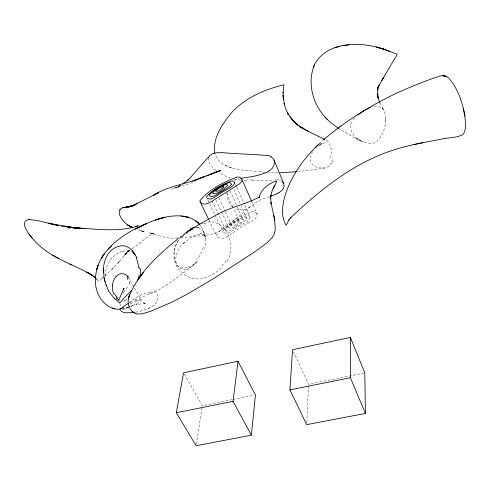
<?xml version="1.0" encoding="UTF-8"?>
<svg xmlns="http://www.w3.org/2000/svg" width="490" height="490" viewBox="0 0 490 490"><rect width="100%" height="100%" fill="white"/><g stroke="black" fill="none" stroke-linecap="round" stroke-linejoin="round"><path stroke-width="0.37" stroke-dasharray="2.45 1.84" d="M379.909 103.059L383.137 109.08L382.304 107.671C388.944 117.931 385.042 133.605 376.436 141.867A9.12 8.281 9.1 0 1 373.49 143.117C360.707 144.636 349.915 134.119 339.196 128.919M306.783 422.349L308.449 385.783M105.172 275.79C105.411 270.235 107.065 264.667 110.36 260.141M385.612 120.473L385.716 116.412M227.697 192.631L227.44 196.319M196.368 444.216L202.125 407.178M331.387 162.625L330.897 164.009A8.453 7.24 32.5 0 1 329.317 166.086M178.244 240.468C168.315 255.676 177.925 281.787 196.349 262.518L192.656 265.035L186.672 267.669L187.051 267.558C169.632 271.889 175.389 247.848 184.816 242.17L183.438 243.542C188.57 238.936 194.597 234.196 201.757 233.779L200.049 233.804L201.641 233.871L204.312 234.931L202.958 234.042L205.12 236.156L204.238 234.869L205.874 238.201L203.179 230.484L200.416 225.596M135.528 285.137L136.073 284.194M312.761 151.606C307.567 157.535 310.801 167.139 318.959 167.684A20.758 18.565 -52.6 0 0 320.815 167.923M226.98 261.305C236.333 247.585 227.93 221.486 209.732 221.762M123.621 292.597L128.245 286.087M354.778 118.029C345.603 126.236 353.327 139.374 363.537 141.965M119.511 261.403L117.986 262.971L128.496 250.66L123.737 256.184L128.656 250.917L124.595 254.641L129.972 250.212M118.935 262.003L110.342 270.976L104.107 276.256M101.54 278.786L102.961 277.297L98.851 281.689L96.316 278.651M111.867 269.463L113.692 267.656M195.167 263.485C182.507 273.898 169.007 284.2 154.773 292.04M221.119 267.987C211.3 277.867 194.683 283.906 183.064 273.304C169.436 263.694 171.629 241.999 185.612 233.773M329.347 166.116L325.372 167.856L313.986 169.736L297.081 171.665M269.531 196.643L261.133 199.522L256.209 202.388L247.909 208.532L227.813 225.872L222.374 229.639L216.378 232.86L209.622 234.765L179.848 237.803M129.201 302.777C135.081 298.165 141.439 293.473 149.064 292.487M129.868 250.286L127.112 252.172L129.691 250.445M132.098 248.798L149.701 235.335L153.952 233.111L149.615 232.934L153.027 233.724L150.883 233.05M250.127 206.866C247.052 209.23 243.009 210.222 239.212 209.328M136.581 300.535L130.346 304.106M180.994 185.049L177.496 187.033L181.269 185.061L171.261 189.263M234.214 180.424L239.004 178.605M129.721 302.495L133.721 300.456M196.478 180.712L186.659 184.681L174.213 188.246M132.766 305.595C135.375 303.861 140.33 303.102 141.12 299.684L133.978 287.214M135.663 312.21C145.046 310.207 164.077 305.503 155.906 291.862M147.974 308.504L150.638 307.365M131.4 306.189L130.536 306.55M147.012 294.717L148.88 294M176.063 187.511L177.331 187.033L174.164 188.209M150.234 293.504L153.995 292.248A9.145 0.576 -21.4 0 1 154.724 292.058M178.758 186.941L179.481 186.733L177.852 187.192M122.525 251.395L124.589 250.88A15.466 13.34 -39.2 0 1 126.157 250.635L131.124 251.26M372.296 106.796L372.921 106.636M130.475 306.238L132.502 305.748M137.102 304.608L135.828 304.903L140.753 303.929M232.26 399.638L202.358 405.665L184.307 374.109M233.007 399.485L253.943 395.265M364.046 373.068L308.516 384.264L293.504 351.783M374.152 106.397C377.612 105.809 381.502 106.857 383.639 109.785M324.717 167.96L320.803 167.978M143.062 303.598L145.23 303.482L143.57 302.998L145.23 303.482M152.335 292.193L153.058 292.15M177.741 237.92C168.548 238.924 159.55 236.37 151.061 233.105L153.499 233.92M252.301 180.81L277.211 179.946M277.769 172.731L268.587 172.529M246.684 180.675L244.198 180.528M264.949 172.339C248.92 169.491 222.583 172.915 214.969 154.228M240.443 180.167L234.122 179.077M194.689 226.993L199.02 227.709L196.129 227.231M151.147 233.142L151.539 233.222M140.979 230.906L144.715 231.948L136.306 229.345M230.588 178.109L224.365 175.659L218.901 172.56M151.447 233.234L153.811 234.049M142.216 231.207L143.919 231.801L137.629 228.953M151.728 233.332L154.185 234.196M231.782 167.917L223.752 164.628M235.12 208.079L235.61 208.275M280.347 180.688L281.75 181.416M326.591 140.269C331.301 143.968 331.442 150.889 332.018 156.383M144.832 303.365L142.737 301.956L141.12 299.684M232.811 206.835L231.972 206.21A16.397 13.212 -61 0 1 227.593 196.282M216.139 170.563C212.544 167.531 208.458 163.776 208.25 158.754M96.169 278.504L97.185 279.527L96.267 278.602M225.369 211.87L231.764 225.621C234.336 226.288 238.018 223.183 239.463 221.309L233.791 208.905M201.255 226.674L200.386 225.553M257.127 213.885L255.07 211.919A5.745 3.075 -24.1 0 0 252.442 211.607C239.273 216.268 225.418 223.618 216.623 234.624A5.954 3.21 -25.3 0 0 216.88 236.45C224.763 243.095 234.122 229.963 241.129 227.366C245.466 222.919 257.256 221.113 257.127 213.885L251.934 202.088M250.114 217.088L248.749 215.759A3.853 2.064 -24.3 0 0 246.991 215.551C238.171 218.669 228.873 223.593 222.993 230.974A3.981 2.144 -25.1 0 0 223.177 232.193C228.058 236.309 233.681 228.891 237.969 227.029C241.411 223.55 249.624 222.478 250.114 217.088L244.541 204.636M246.795 218.332L245.741 217.291A3.001 1.611 -24.3 0 0 244.375 217.125C237.491 219.557 230.245 223.397 225.657 229.155A3.099 1.666 -25 0 0 225.804 230.098L227.924 231.164L230.753 230.288L246.568 219.906L246.795 218.332L241.196 205.892M243.187 219.777L242.477 219.067A2.04 1.096 -24.4 0 0 241.546 218.95C236.866 220.604 231.935 223.213 228.818 227.133A2.107 1.133 -24.9 0 0 228.922 227.77L230.367 228.487L232.285 227.893L241.57 222.043L243.199 220.58L243.187 219.777L236.927 205.971M239.463 221.309L239.083 220.923A1.103 0.588 -24.5 0 0 238.581 220.861L234.441 222.932L231.709 225.278A1.133 0.606 -24.8 0 0 231.764 225.621M119.597 303.586L121.14 306.189M133.605 286.558L128.735 278.063A7.711 7.589 -27.2 0 1 129.697 282.148M203.405 231.782L204.434 233.877M209.016 220.145L216.598 235.904M207.674 199.577L209.304 203.007M209.628 203.693L222.981 231.831M212.054 200.98L225.651 229.816M215.949 200.098L221.1 211.092M221.419 211.778L228.818 227.581M218.975 198.119L225.051 211.184M226.545 193.054L233.479 208.213M230.037 190.794L236.615 205.286M233.73 189.305L239.953 203.13M235.568 184.565L236.499 186.641M236.805 187.333L244.234 203.944M379.554 102.318L380.026 103.519M205.598 238.814L205.598 242.844A20.935 15.086 -81.3 0 1 204.532 248.191M200.778 223.979A35.997 25.584 -44 0 1 203.963 222.681M204.024 223.691A27.152 19.618 -45.1 0 1 207.95 222.491M207.993 222.074A21.879 16.758 -49.6 0 1 209.726 221.817M226.184 260.747A31.538 27.483 -56.1 0 1 220.494 267.166M197.213 261.158A33.853 22.332 -76.1 0 1 195.118 263.351M203.362 247.621A30 20.176 -77.2 0 1 196.564 259.976M204.483 233.834A15.484 10.504 -82 0 1 205.665 238.783M203.387 231.807A15.496 10.364 -82.3 0 0 201.384 229.32L198.027 227.501A20.819 14.112 -76.9 0 0 196.153 227.274M110.213 260.055A20.641 17.879 -39.8 0 1 122.488 251.205M105.332 276.783A35.476 31.287 -35.4 0 1 105.356 275.778M129.813 282.16A8.244 8.03 12.6 0 1 128.209 286.056M122.941 293.412A65.715 63.651 85.7 0 1 123.535 292.53M155.042 290.558A29.584 4.82 -18.7 0 1 154.503 291.562M149.615 291.967A30.79 1.139 1 0 1 152.121 292.15M155.489 291.875A24.972 0.533 -0.4 0 1 155.269 291.899M148.77 294.086A15.098 1.403 -22.8 0 1 150.093 293.59M135.026 300.223A20.206 1.782 -22.7 0 1 146.216 295.458M119.297 308.633A34.937 2.407 -24.6 0 1 119.291 308.559M132.815 305.54A13.34 1.764 -26.4 0 1 131.473 306.121M138.793 299.954A7.595 1.88 -25.5 0 1 140.753 299.825M136.385 301.252A8.03 2.444 -36.8 0 1 139.062 299.99M130.438 303.371A70.144 32.377 -44.6 0 1 130.034 303.604M127.645 298.9A53.085 28.102 -47.6 0 1 125.887 299.947M239.004 209.8A26.864 21.45 -41.9 0 1 235.396 208.618M277.444 179.671A22.271 11.613 -32 0 1 280.543 180.51M252.687 179.971A167.433 104.045 -40.4 0 1 247.076 179.897M324.374 142.602A18.24 5.519 -61.6 0 1 324.986 142.143M325.826 139.981A19.533 7.068 -86.3 0 1 326.603 140.091M330.04 155.808A19.863 9.855 79.3 0 1 330.107 158.423M332.832 159.752A17.021 13.598 60 0 1 332.098 163.054M69.562 228.242L66.616 227.556L69.562 228.236M361.136 140.9L356.683 138.211L361.136 140.9"/><path stroke-width="0.73" d="M365.399 413.438L350.375 377.741L350.405 337.451L292.542 349.707L289.933 389.893L306.685 424.64L365.399 413.438L364.799 372.915L350.405 337.451M128.055 275.888L127.492 279.318M251.37 435.194L255.437 394.965L238.018 361.259L183.554 372.798L176.308 412.745L196.135 445.729L251.37 435.194L233.056 401.335L238.018 361.259M270.682 197.635L270.946 195.069L270.584 198.566L270.682 197.635L271.148 203.938L270.97 202.523L274.712 220.237L275.264 229.786L274.394 233.663L272.177 237.693L266.499 243.328L254.304 252.117L213.23 278.828L186.978 294.294L171.041 302.538L150.706 311.266L142.014 313.918L136.931 313.937L134.511 313.073L131.865 311.015L129.783 308.216M377.514 90.374L377.741 88.28L377.753 95.691L377.655 93.663L378.176 98.227L377.759 96.328L379.554 102.318M377.576 89.854L378.053 87.269L377.527 89.278L379.064 85.138L377.668 88.084L383.419 77.739L381.808 80.433M139.185 274.921L137.892 280.237M270.817 195.841L272.042 191.02L277.015 180.945C268.538 183.089 261.207 189.165 258.916 197.727L259.369 197.066C245.527 204.416 229.541 207.374 215.827 215.257L197.25 225.504L188.111 231.415M208.33 158.031C210.302 152.102 218.087 152.709 223.146 152.672C237.785 154.123 252.54 154.05 267.148 155.575M129.464 294.839L128.619 297.834C137.862 272.844 158.987 254.175 179.199 237.834M129.335 295.305L128.123 301.062L128.343 304.217M383.474 49.141L376.455 47.034L383.474 49.141C361.375 41.589 328.539 40.811 315.009 63.522C306.391 82.136 312.755 105.472 327.253 119.321M124.031 207.362C111.983 210.725 125.648 225.474 132.092 227.476L127.59 224.861L131.185 226.968M123.278 307.536L122.788 308.541M314.543 64.46L313.257 67.694M123.253 289.89L124.025 288.212L118.672 300.156M272.967 188.742L274.737 185.196M382.102 79.919L397.286 54.286L383.058 49L389.973 51.419M142.97 272.93L138.621 278.896L143.441 272.299M120.271 209.028L119.762 209.72M180.406 237.123L181.196 236.094M208.275 157.198L190.561 177.454L187.204 180.743L188.675 179.395L182.703 184.013M315.646 147.698L320.576 142.615M136.508 226.65L138.082 225.516L135.326 226.79L135.65 226.668C116.069 232.285 95.379 228.708 75.423 227.979L84.69 228.603L70.94 227.378L80.617 228.389L69.053 227.084L79.006 228.316L67.185 226.778L77.402 228.254L48.21 223.25L58.518 225.663M131.602 290.35L123.284 298.845L119.805 303.065L114.213 298.122M115.946 276.734C118.948 272.471 125.599 272.605 128.172 277.162M317.973 144.844C302.918 159.464 290.233 177.264 284.445 197.635C282.197 206.676 281.144 216.978 286.099 225.351L289.137 219.673L288.898 220.047L290.913 217.462L290.46 217.977C322.879 187.137 359.507 158.301 403.736 147.061C415.734 143.846 427.978 141.684 440.185 139.417C447.535 137.421 455.853 138.18 462.732 134.719C466.982 129.697 465.169 122.157 464.9 116.191C462.621 102.716 458.113 89.064 449.134 78.522C446.635 75.736 442.629 75.135 439.175 76.262C424.45 81.242 409.983 87.012 395.859 93.51C369.754 105.975 344.954 121.434 322.965 140.275M357.982 114.985L358.312 114.721M269.794 170.514C274.333 167.758 276.911 159.728 271.019 156.971M358.643 114.452L358.986 114.188M359.329 113.925L363.451 111.114M186.157 233.344L187.829 232.125M128.362 303.402L122.322 307.322L120.73 309.074M339.693 126.947L340.985 126.046M279.006 192.674C281.921 190.843 285.198 187.407 283.741 183.683L274.082 160.077M189.532 230.962L191.247 229.841M191.817 229.479L192.962 228.763M365.926 109.631L368.615 108.21M267.858 171.776C259.406 175.763 250.016 177.111 240.829 178.256M277.058 193.795L270.915 196.214M368.97 108.045L369.668 107.733M134.395 204.826L158.313 192.846L153.511 195.204C169.148 185.312 187.878 184.02 204.477 176.547L192.546 181.104M206.572 176.014L207.876 175.432M137.629 203.442L128.803 207.05L135.307 204.857L126.622 207.319L133.978 205.414L126.04 207.331L133.108 205.702M208.532 175.138L220.163 170.612L198.664 178.85M370.005 107.592L370.342 107.457M129.703 306.881L126.781 307.928M209.916 174.36L220.567 170.612L215.208 172.339M120.491 309.166L119.511 309.19M334.78 47.763L339.625 46.434M122.665 207.699L133.182 205.647M125.091 207.307L129.164 206.468M422.766 142.731L413.431 144.63M176.308 412.745L233.056 401.335M289.933 389.893L350.375 377.741M349.076 44.866L342.957 45.735M134.352 312.461L125.948 312.859L123.015 312.173L120.454 310.476M296.334 171.733L279.864 172.743M119.125 309.331C105.332 309.319 95.709 295.317 95.483 282.442C94.013 252.76 122.641 233.546 146.804 223.379L135.179 229.075L151.171 221.486L164.934 217.229L155.526 219.918L160.536 218.301L160.163 218.424C173.013 214.877 189.918 213.401 199.565 224.5M181.196 216.029L188.95 217.474L185.159 216.537M65.36 226.466L75.086 228.089L63.59 226.166M61.464 226.349L62.934 226.692M58.555 225.584L37.093 220.482L28.585 219.489L30.006 219.465C13.904 220.672 37.13 244.418 41.938 247.738C57.042 260.208 76.342 265.647 92.873 275.711L86.754 272.06L91.869 275.062L96.003 278.247L93.394 276.091L95.55 277.867L95.146 277.481M69.856 264.092L71.46 264.833M324.833 139.472L311.72 133.06L299.408 126.365L307.99 131.381M52.693 255.21L58.904 258.677L58.2 258.285M128.515 225.455L132.092 227.476M299.408 126.365L303.041 128.484L296.511 124.025L298.349 125.471L292.72 120.32L296.646 124.148L290.025 116.89L292.383 119.836L287.391 112.872L288.383 114.807L285.511 108.168L284.096 103.359L284.439 104.621L283.055 95.305L283.41 99.47L283.33 98.582M338.584 128.496L330.297 122.218L325.55 117.692M132.3 311.438L134.334 312.969M198.683 223.391L195.847 220.917L198.738 223.44M133.568 252.822L136.606 257.238M119.107 300.486L116.197 297.424M282.528 182.023L283.741 183.683M133.917 253.159L131.951 251.107L135.148 254.647C132.294 249.41 126.641 244.498 120.271 246.023C108.131 248.026 102.526 261.513 103.537 272.667L103.592 268.342L103.917 277.138L106.318 285.976M198.83 223.563L199.638 224.598M241.852 179.199L239.8 177.319A5.905 2.977 -24.1 0 0 237.129 177.074C223.624 181.943 209.481 189.324 200.165 200.392A6.119 3.105 -25.2 0 0 200.386 202.174L202.217 203.693L204.44 204.128L207.05 203.632L211.637 201.488L239.69 183.756L241.882 181.398L241.852 179.199L251.627 201.396M28.935 233.908L32.071 238.134M108.749 291.115L113.496 297.418A36.285 30.815 -4.8 0 0 114.17 298.159M200.11 201.647L208.685 219.465M128.472 304.707L129.231 307.065M104.058 277.579L104.934 281.854M464.9 116.191L463.418 108.609M273.812 215.294L274.712 220.237M214.773 153.646C212.36 137.849 222.632 123.327 232.266 111.861C245.98 97.492 264.888 89.388 283.918 84.807L283.049 92.8L283.073 92.347L283.41 99.47M139.197 267.344L139.332 268.949M194.72 227.354A20.819 14.112 -76.9 0 0 194.236 227.427L193.752 227.507A26.619 17.971 -75.8 0 0 190.347 228.561M181.778 237.031A30.729 20.574 -74.8 0 1 190.463 229.424M140.428 268.796A29.951 28.708 -60.1 0 1 140.41 275.006M136.551 258.469A30.876 23.777 -81.7 0 1 138.505 267.509M136.63 257.213A25.106 19.851 -80.9 0 1 137.035 258.144M108.835 291.06A35.476 31.287 -35.4 0 1 106.293 284.672M116.718 299.212A50.335 47.959 -85.9 0 1 117.496 297.693M116.859 296.934A20.243 17.836 9.8 0 1 114.44 293.804M113.919 294.043A16.74 15.643 -45.1 0 1 112.339 285.989M112.406 285.989A21.297 20.151 -39.6 0 1 112.651 283.894L113.441 280.813L114.93 277.995A13.506 12.936 -32 0 1 115.952 276.74M120.283 308.786A34.937 2.407 -24.6 0 1 119.903 308.816M121.177 308.675A35.837 2.842 -40.6 0 1 120.895 308.81M125.177 300.352A53.085 28.102 -47.6 0 1 123.749 301.136M135.381 299.794A19.912 0.778 -46.1 0 1 135.589 299.574M124.632 308.718A16.587 0.986 -22.2 0 1 122.776 308.896M127.382 307.598A21.119 1.85 -24.1 0 1 126.138 308.002M278.963 192.656A9.69 3.938 -23.9 0 1 277.028 193.764M267.528 155.257A22.565 11.423 -17.6 0 1 271.344 156.782M269.763 170.496A9.922 5.905 -24.7 0 1 267.84 171.745M319.535 145.524A10.707 1.384 -46.1 0 1 321.722 143.521M323.063 143.754A18.24 5.519 -61.6 0 1 323.351 143.484M363.445 111.04A9.335 1.237 -32.7 0 1 366.061 109.472M234.82 182.984C232.382 188.325 224.935 189.606 220.647 193.403C216.684 195.247 211.38 201.641 206.884 197.868A4.091 2.076 -25 0 1 206.725 196.68C212.96 189.256 222.448 184.314 231.501 181.049A3.957 1.997 -24.2 0 1 233.283 181.22L234.82 182.984M231.372 184.16L230.968 185.33L229.467 186.617L214.645 195.835L211.741 196.753L209.61 195.761A3.185 1.617 -24.9 0 1 209.481 194.836C214.344 189.048 221.743 185.196 228.799 182.654A3.087 1.556 -24.3 0 1 230.19 182.788L231.372 184.16M227.623 185.532C224.426 188.423 217.309 194.898 212.838 193.409A2.162 1.096 -24.8 0 1 212.746 192.784C216.047 188.852 221.082 186.231 225.884 184.503A2.101 1.06 -24.4 0 1 226.821 184.595L227.623 185.532M223.758 186.996C221.78 188.705 218.528 191.878 215.778 191.247A1.17 0.588 -24.7 0 1 215.729 190.91L218.558 188.552L222.821 186.433A1.133 0.57 -24.5 0 1 223.33 186.488L223.758 186.996M98.123 265.219L96.689 269.855L98.123 265.219M104.107 254.059L101.485 258.095L104.107 254.059M110.385 246.703L108.106 249.079L111.444 245.613L110.385 246.703M443.511 75.803L442.623 75.632L446.341 76.403L443.511 75.803M113.551 308.486L112.418 308.149L114.685 308.829L113.551 308.486"/></g></svg>
